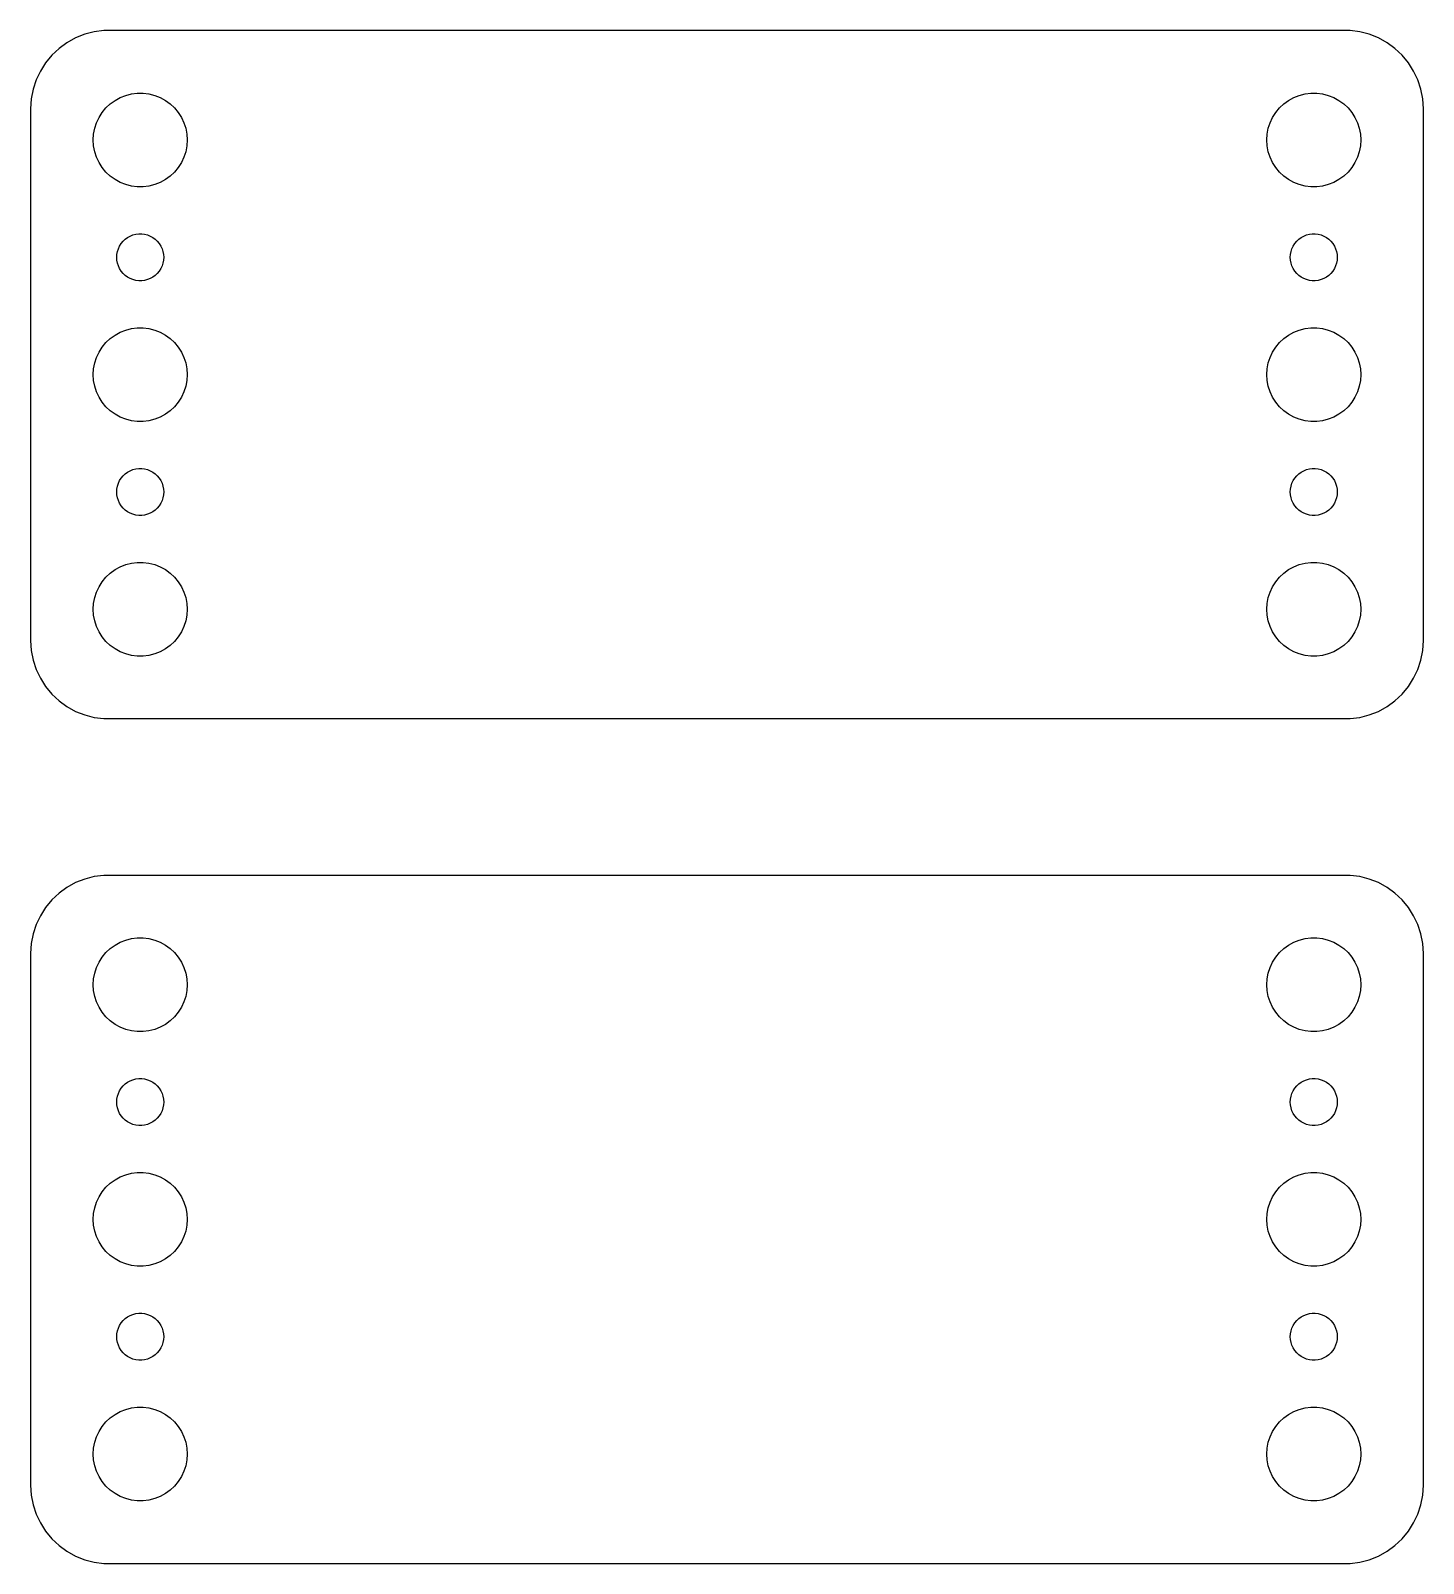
# Model space of a CAD drawing. Header units: metres. Extents: x -44 to 44, y 140 to 346.
# Drawn here: x -44.5 to 44.5, y 140 to 238 of the extents above; entities that cross this region are included whole.
import ezdxf

# ---------------------------------------------------------------- set-up
doc = ezdxf.new("R2010")
doc.units = ezdxf.units.M

msp = doc.modelspace()

# ---------------------------------------------------------------- linework, layer by layer
for p, q in [((-42.1791, 237.222), (-42.6871, 236.853)), ((-41.6289, 237.524), (-42.1791, 237.222)), ((-41.0451, 237.755), (-41.6289, 237.524)), ((-40.4369, 237.911), (-41.0451, 237.755)), ((-39.8139, 237.99), (-40.4369, 237.911)), ((39.8139, 237.99), (-39.8139, 237.99)), ((40.4369, 237.911), (39.8139, 237.99)), ((41.0451, 237.755), (40.4369, 237.911)), ((41.6289, 237.524), (41.0451, 237.755)), ((42.1791, 237.222), (41.6289, 237.524)), ((42.6871, 236.853), (42.1791, 237.222)), ((-43.1448, 236.423), (-43.5451, 235.939)), ((-42.6871, 236.853), (-43.1448, 236.423)), ((43.1448, 236.423), (42.6871, 236.853)), ((43.5451, 235.939), (43.1448, 236.423)), ((-43.8815, 235.409), (-44.1489, 234.841)), ((-43.5451, 235.939), (-43.8815, 235.409)), ((43.8815, 235.409), (43.5451, 235.939)), ((44.1489, 234.841), (43.8815, 235.409)), ((-44.3429, 234.243), (-44.4606, 233.627)), ((-44.1489, 234.841), (-44.3429, 234.243)), ((44.3429, 234.243), (44.1489, 234.841)), ((44.4606, 233.627), (44.3429, 234.243)), ((-44.4606, 233.627), (-44.5, 233)), ((-39.6869, 233.054), (-39.4123, 233.312)), ((-39.4123, 233.312), (-39.1075, 233.533)), ((-39.1075, 233.533), (-38.7773, 233.714)), ((-38.7773, 233.714), (-38.427, 233.853)), ((-38.427, 233.853), (-38.0621, 233.947)), ((-38.0621, 233.947), (-37.6884, 233.994)), ((-37.6884, 233.994), (-37.3116, 233.994)), ((-37.3116, 233.994), (-36.9379, 233.947)), ((-36.9379, 233.947), (-36.5729, 233.853)), ((-36.5729, 233.853), (-36.2227, 233.714)), ((-36.2227, 233.714), (-35.8925, 233.533)), ((-35.8925, 233.533), (-35.5877, 233.312)), ((-35.5877, 233.312), (-35.3131, 233.054)), ((35.3131, 233.054), (35.5877, 233.312)), ((35.5877, 233.312), (35.8925, 233.533)), ((35.8925, 233.533), (36.2227, 233.714)), ((36.2227, 233.714), (36.5729, 233.853)), ((36.5729, 233.853), (36.9379, 233.947)), ((36.9379, 233.947), (37.3116, 233.994)), ((37.3116, 233.994), (37.6884, 233.994)), ((37.6884, 233.994), (38.0621, 233.947)), ((38.0621, 233.947), (38.427, 233.853)), ((38.427, 233.853), (38.7773, 233.714)), ((38.7773, 233.714), (39.1075, 233.533)), ((39.1075, 233.533), (39.4123, 233.312)), ((39.4123, 233.312), (39.6869, 233.054)), ((44.5, 233), (44.4606, 233.627)), ((-44.5, 233), (-44.5, 199)), ((-40.2893, 232.104), (-40.1289, 232.445)), ((-40.1289, 232.445), (-39.927, 232.763)), ((-39.927, 232.763), (-39.6869, 233.054)), ((-35.3131, 233.054), (-35.0729, 232.763)), ((-35.0729, 232.763), (-34.8711, 232.445)), ((-34.8711, 232.445), (-34.7107, 232.104)), ((34.7107, 232.104), (34.8711, 232.445)), ((34.8711, 232.445), (35.0729, 232.763)), ((35.0729, 232.763), (35.3131, 233.054)), ((39.6869, 233.054), (39.927, 232.763)), ((39.927, 232.763), (40.1289, 232.445)), ((40.1289, 232.445), (40.2893, 232.104)), ((44.5, 199), (44.5, 233)), ((-40.5, 231), (-40.4763, 231.376)), ((-40.4763, 231.376), (-40.4057, 231.746)), ((-40.4057, 231.746), (-40.2893, 232.104)), ((-34.7107, 232.104), (-34.5942, 231.746)), ((-34.5942, 231.746), (-34.5237, 231.376)), ((-34.5237, 231.376), (-34.5, 231)), ((34.5, 231), (34.5237, 231.376)), ((34.5237, 231.376), (34.5942, 231.746)), ((34.5942, 231.746), (34.7107, 232.104)), ((40.2893, 232.104), (40.4057, 231.746)), ((40.4057, 231.746), (40.4763, 231.376)), ((40.4763, 231.376), (40.5, 231)), ((-40.4763, 230.624), (-40.5, 231)), ((-40.4057, 230.254), (-40.4763, 230.624)), ((-40.2893, 229.896), (-40.4057, 230.254)), ((-34.5942, 230.254), (-34.7107, 229.896)), ((-34.5237, 230.624), (-34.5942, 230.254)), ((-34.5, 231), (-34.5237, 230.624)), ((34.5237, 230.624), (34.5, 231)), ((34.5942, 230.254), (34.5237, 230.624)), ((34.7107, 229.896), (34.5942, 230.254)), ((40.4057, 230.254), (40.2893, 229.896)), ((40.4763, 230.624), (40.4057, 230.254)), ((40.5, 231), (40.4763, 230.624)), ((-40.1289, 229.555), (-40.2893, 229.896)), ((-39.927, 229.237), (-40.1289, 229.555)), ((-34.8711, 229.555), (-35.0729, 229.237)), ((-34.7107, 229.896), (-34.8711, 229.555)), ((34.8711, 229.555), (34.7107, 229.896)), ((35.0729, 229.237), (34.8711, 229.555)), ((40.1289, 229.555), (39.927, 229.237)), ((40.2893, 229.896), (40.1289, 229.555)), ((-39.6869, 228.946), (-39.927, 229.237)), ((-39.4123, 228.688), (-39.6869, 228.946)), ((-39.1075, 228.467), (-39.4123, 228.688)), ((-38.7773, 228.286), (-39.1075, 228.467)), ((-35.8925, 228.467), (-36.2227, 228.286)), ((-35.5877, 228.688), (-35.8925, 228.467)), ((-35.3131, 228.946), (-35.5877, 228.688)), ((-35.0729, 229.237), (-35.3131, 228.946)), ((35.3131, 228.946), (35.0729, 229.237)), ((35.5877, 228.688), (35.3131, 228.946)), ((35.8925, 228.467), (35.5877, 228.688)), ((36.2227, 228.286), (35.8925, 228.467)), ((39.1075, 228.467), (38.7773, 228.286)), ((39.4123, 228.688), (39.1075, 228.467)), ((39.6869, 228.946), (39.4123, 228.688)), ((39.927, 229.237), (39.6869, 228.946)), ((-38.427, 228.147), (-38.7773, 228.286)), ((-38.0621, 228.053), (-38.427, 228.147)), ((-37.6884, 228.006), (-38.0621, 228.053)), ((-37.3116, 228.006), (-37.6884, 228.006)), ((-36.9379, 228.053), (-37.3116, 228.006)), ((-36.5729, 228.147), (-36.9379, 228.053)), ((-36.2227, 228.286), (-36.5729, 228.147)), ((36.5729, 228.147), (36.2227, 228.286)), ((36.9379, 228.053), (36.5729, 228.147)), ((37.3116, 228.006), (36.9379, 228.053)), ((37.6884, 228.006), (37.3116, 228.006)), ((38.0621, 228.053), (37.6884, 228.006)), ((38.427, 228.147), (38.0621, 228.053)), ((38.7773, 228.286), (38.427, 228.147)), ((-38.8145, 224.223), (-38.7135, 224.382)), ((-38.7135, 224.382), (-38.5934, 224.527)), ((-38.5934, 224.527), (-38.4561, 224.656)), ((-38.4561, 224.656), (-38.3037, 224.766)), ((-38.3037, 224.766), (-38.1387, 224.857)), ((-38.1387, 224.857), (-37.9635, 224.927)), ((-37.9635, 224.927), (-37.7811, 224.973)), ((-37.7811, 224.973), (-37.5942, 224.997)), ((-37.5942, 224.997), (-37.4058, 224.997)), ((-37.4058, 224.997), (-37.2189, 224.973)), ((-37.2189, 224.973), (-37.0365, 224.927)), ((-37.0365, 224.927), (-36.8613, 224.857)), ((-36.8613, 224.857), (-36.6963, 224.766)), ((-36.6963, 224.766), (-36.5439, 224.656)), ((-36.5439, 224.656), (-36.4065, 224.527)), ((-36.4065, 224.527), (-36.2865, 224.382)), ((-36.2865, 224.382), (-36.1855, 224.223)), ((36.1855, 224.223), (36.2865, 224.382)), ((36.2865, 224.382), (36.4065, 224.527)), ((36.4065, 224.527), (36.5439, 224.656)), ((36.5439, 224.656), (36.6963, 224.766)), ((36.6963, 224.766), (36.8613, 224.857)), ((36.8613, 224.857), (37.0365, 224.927)), ((37.0365, 224.927), (37.2189, 224.973)), ((37.2189, 224.973), (37.4058, 224.997)), ((37.4058, 224.997), (37.5942, 224.997)), ((37.5942, 224.997), (37.7811, 224.973)), ((37.7811, 224.973), (37.9635, 224.927)), ((37.9635, 224.927), (38.1387, 224.857)), ((38.1387, 224.857), (38.3037, 224.766)), ((38.3037, 224.766), (38.4561, 224.656)), ((38.4561, 224.656), (38.5934, 224.527)), ((38.5934, 224.527), (38.7135, 224.382)), ((38.7135, 224.382), (38.8145, 224.223)), ((-39, 223.5), (-38.9882, 223.688)), ((-38.9882, 223.312), (-39, 223.5)), ((-38.9882, 223.688), (-38.9529, 223.873)), ((-38.9529, 223.873), (-38.8947, 224.052)), ((-38.8947, 224.052), (-38.8145, 224.223)), ((-36.1855, 224.223), (-36.1053, 224.052)), ((-36.1053, 224.052), (-36.0471, 223.873)), ((-36.0471, 223.873), (-36.0118, 223.688)), ((-36.0118, 223.688), (-36, 223.5)), ((-36, 223.5), (-36.0118, 223.312)), ((36, 223.5), (36.0118, 223.688)), ((36.0118, 223.312), (36, 223.5)), ((36.0118, 223.688), (36.0471, 223.873)), ((36.0471, 223.873), (36.1053, 224.052)), ((36.1053, 224.052), (36.1855, 224.223)), ((38.8145, 224.223), (38.8947, 224.052)), ((38.8947, 224.052), (38.9529, 223.873)), ((38.9529, 223.873), (38.9882, 223.688)), ((38.9882, 223.688), (39, 223.5)), ((39, 223.5), (38.9882, 223.312)), ((-38.9529, 223.127), (-38.9882, 223.312)), ((-38.8947, 222.948), (-38.9529, 223.127)), ((-38.8145, 222.777), (-38.8947, 222.948)), ((-38.7135, 222.618), (-38.8145, 222.777)), ((-38.5934, 222.473), (-38.7135, 222.618)), ((-38.4561, 222.344), (-38.5934, 222.473)), ((-36.4065, 222.473), (-36.5439, 222.344)), ((-36.2865, 222.618), (-36.4065, 222.473)), ((-36.1855, 222.777), (-36.2865, 222.618)), ((-36.1053, 222.948), (-36.1855, 222.777)), ((-36.0471, 223.127), (-36.1053, 222.948)), ((-36.0118, 223.312), (-36.0471, 223.127)), ((36.0471, 223.127), (36.0118, 223.312)), ((36.1053, 222.948), (36.0471, 223.127)), ((36.1855, 222.777), (36.1053, 222.948)), ((36.2865, 222.618), (36.1855, 222.777)), ((36.4065, 222.473), (36.2865, 222.618)), ((36.5439, 222.344), (36.4065, 222.473)), ((38.5934, 222.473), (38.4561, 222.344)), ((38.7135, 222.618), (38.5934, 222.473)), ((38.8145, 222.777), (38.7135, 222.618)), ((38.8947, 222.948), (38.8145, 222.777)), ((38.9529, 223.127), (38.8947, 222.948)), ((38.9882, 223.312), (38.9529, 223.127)), ((-38.3037, 222.234), (-38.4561, 222.344)), ((-38.1387, 222.143), (-38.3037, 222.234)), ((-37.9635, 222.073), (-38.1387, 222.143)), ((-37.7811, 222.027), (-37.9635, 222.073)), ((-37.5942, 222.003), (-37.7811, 222.027)), ((-37.4058, 222.003), (-37.5942, 222.003)), ((-37.2189, 222.027), (-37.4058, 222.003)), ((-37.0365, 222.073), (-37.2189, 222.027)), ((-36.8613, 222.143), (-37.0365, 222.073)), ((-36.6963, 222.234), (-36.8613, 222.143)), ((-36.5439, 222.344), (-36.6963, 222.234)), ((36.6963, 222.234), (36.5439, 222.344)), ((36.8613, 222.143), (36.6963, 222.234)), ((37.0365, 222.073), (36.8613, 222.143)), ((37.2189, 222.027), (37.0365, 222.073)), ((37.4058, 222.003), (37.2189, 222.027)), ((37.5942, 222.003), (37.4058, 222.003)), ((37.7811, 222.027), (37.5942, 222.003)), ((37.9635, 222.073), (37.7811, 222.027)), ((38.1387, 222.143), (37.9635, 222.073)), ((38.3037, 222.234), (38.1387, 222.143)), ((38.4561, 222.344), (38.3037, 222.234)), ((-39.4123, 218.312), (-39.1075, 218.533)), ((-39.1075, 218.533), (-38.7773, 218.714)), ((-38.7773, 218.714), (-38.427, 218.853)), ((-38.427, 218.853), (-38.0621, 218.947)), ((-38.0621, 218.947), (-37.6884, 218.994)), ((-37.6884, 218.994), (-37.3116, 218.994)), ((-37.3116, 218.994), (-36.9379, 218.947)), ((-36.9379, 218.947), (-36.5729, 218.853)), ((-36.5729, 218.853), (-36.2227, 218.714)), ((-36.2227, 218.714), (-35.8925, 218.533)), ((-35.8925, 218.533), (-35.5877, 218.312)), ((35.5877, 218.312), (35.8925, 218.533)), ((35.8925, 218.533), (36.2227, 218.714)), ((36.2227, 218.714), (36.5729, 218.853)), ((36.5729, 218.853), (36.9379, 218.947)), ((36.9379, 218.947), (37.3116, 218.994)), ((37.3116, 218.994), (37.6884, 218.994)), ((37.6884, 218.994), (38.0621, 218.947)), ((38.0621, 218.947), (38.427, 218.853)), ((38.427, 218.853), (38.7773, 218.714)), ((38.7773, 218.714), (39.1075, 218.533)), ((39.1075, 218.533), (39.4123, 218.312)), ((-40.1289, 217.445), (-39.927, 217.763)), ((-39.927, 217.763), (-39.6869, 218.054)), ((-39.6869, 218.054), (-39.4123, 218.312)), ((-35.5877, 218.312), (-35.3131, 218.054)), ((-35.3131, 218.054), (-35.0729, 217.763)), ((-35.0729, 217.763), (-34.8711, 217.445)), ((34.8711, 217.445), (35.0729, 217.763)), ((35.0729, 217.763), (35.3131, 218.054)), ((35.3131, 218.054), (35.5877, 218.312)), ((39.4123, 218.312), (39.6869, 218.054)), ((39.6869, 218.054), (39.927, 217.763)), ((39.927, 217.763), (40.1289, 217.445)), ((-40.4763, 216.376), (-40.4057, 216.746)), ((-40.4057, 216.746), (-40.2893, 217.104)), ((-40.2893, 217.104), (-40.1289, 217.445)), ((-34.8711, 217.445), (-34.7107, 217.104)), ((-34.7107, 217.104), (-34.5942, 216.746)), ((-34.5942, 216.746), (-34.5237, 216.376)), ((34.5237, 216.376), (34.5942, 216.746)), ((34.5942, 216.746), (34.7107, 217.104)), ((34.7107, 217.104), (34.8711, 217.445)), ((40.1289, 217.445), (40.2893, 217.104)), ((40.2893, 217.104), (40.4057, 216.746)), ((40.4057, 216.746), (40.4763, 216.376)), ((-40.5, 216), (-40.4763, 216.376)), ((-40.4763, 215.624), (-40.5, 216)), ((-40.4057, 215.254), (-40.4763, 215.624)), ((-34.5237, 215.624), (-34.5942, 215.254)), ((-34.5237, 216.376), (-34.5, 216)), ((-34.5, 216), (-34.5237, 215.624)), ((34.5, 216), (34.5237, 216.376)), ((34.5237, 215.624), (34.5, 216)), ((34.5942, 215.254), (34.5237, 215.624)), ((40.4763, 215.624), (40.4057, 215.254)), ((40.4763, 216.376), (40.5, 216)), ((40.5, 216), (40.4763, 215.624)), ((-40.2893, 214.896), (-40.4057, 215.254)), ((-40.1289, 214.555), (-40.2893, 214.896)), ((-34.7107, 214.896), (-34.8711, 214.555)), ((-34.5942, 215.254), (-34.7107, 214.896)), ((34.7107, 214.896), (34.5942, 215.254)), ((34.8711, 214.555), (34.7107, 214.896)), ((40.2893, 214.896), (40.1289, 214.555)), ((40.4057, 215.254), (40.2893, 214.896)), ((-39.927, 214.237), (-40.1289, 214.555)), ((-39.6869, 213.946), (-39.927, 214.237)), ((-39.4123, 213.688), (-39.6869, 213.946)), ((-39.1075, 213.467), (-39.4123, 213.688)), ((-35.5877, 213.688), (-35.8925, 213.467)), ((-35.3131, 213.946), (-35.5877, 213.688)), ((-35.0729, 214.237), (-35.3131, 213.946)), ((-34.8711, 214.555), (-35.0729, 214.237)), ((35.0729, 214.237), (34.8711, 214.555)), ((35.3131, 213.946), (35.0729, 214.237)), ((35.5877, 213.688), (35.3131, 213.946)), ((35.8925, 213.467), (35.5877, 213.688)), ((39.4123, 213.688), (39.1075, 213.467)), ((39.6869, 213.946), (39.4123, 213.688)), ((39.927, 214.237), (39.6869, 213.946)), ((40.1289, 214.555), (39.927, 214.237)), ((-38.7773, 213.286), (-39.1075, 213.467)), ((-38.427, 213.147), (-38.7773, 213.286)), ((-38.0621, 213.053), (-38.427, 213.147)), ((-37.6884, 213.006), (-38.0621, 213.053)), ((-37.3116, 213.006), (-37.6884, 213.006)), ((-36.9379, 213.053), (-37.3116, 213.006)), ((-36.5729, 213.147), (-36.9379, 213.053)), ((-36.2227, 213.286), (-36.5729, 213.147)), ((-35.8925, 213.467), (-36.2227, 213.286)), ((36.2227, 213.286), (35.8925, 213.467)), ((36.5729, 213.147), (36.2227, 213.286)), ((36.9379, 213.053), (36.5729, 213.147)), ((37.3116, 213.006), (36.9379, 213.053)), ((37.6884, 213.006), (37.3116, 213.006)), ((38.0621, 213.053), (37.6884, 213.006)), ((38.427, 213.147), (38.0621, 213.053)), ((38.7773, 213.286), (38.427, 213.147)), ((39.1075, 213.467), (38.7773, 213.286)), ((-38.4561, 209.656), (-38.3037, 209.766)), ((-38.3037, 209.766), (-38.1387, 209.857)), ((-38.1387, 209.857), (-37.9635, 209.927)), ((-37.9635, 209.927), (-37.7811, 209.973)), ((-37.7811, 209.973), (-37.5942, 209.997)), ((-37.5942, 209.997), (-37.4058, 209.997)), ((-37.4058, 209.997), (-37.2189, 209.973)), ((-37.2189, 209.973), (-37.0365, 209.927)), ((-37.0365, 209.927), (-36.8613, 209.857)), ((-36.8613, 209.857), (-36.6963, 209.766)), ((-36.6963, 209.766), (-36.5439, 209.656)), ((36.5439, 209.656), (36.6963, 209.766)), ((36.6963, 209.766), (36.8613, 209.857)), ((36.8613, 209.857), (37.0365, 209.927)), ((37.0365, 209.927), (37.2189, 209.973)), ((37.2189, 209.973), (37.4058, 209.997)), ((37.4058, 209.997), (37.5942, 209.997)), ((37.5942, 209.997), (37.7811, 209.973)), ((37.7811, 209.973), (37.9635, 209.927)), ((37.9635, 209.927), (38.1387, 209.857)), ((38.1387, 209.857), (38.3037, 209.766)), ((38.3037, 209.766), (38.4561, 209.656)), ((-38.9882, 208.688), (-38.9529, 208.873)), ((-38.9529, 208.873), (-38.8947, 209.052)), ((-38.8947, 209.052), (-38.8145, 209.223)), ((-38.8145, 209.223), (-38.7135, 209.382)), ((-38.7135, 209.382), (-38.5934, 209.527)), ((-38.5934, 209.527), (-38.4561, 209.656)), ((-36.5439, 209.656), (-36.4065, 209.527)), ((-36.4065, 209.527), (-36.2865, 209.382)), ((-36.2865, 209.382), (-36.1855, 209.223)), ((-36.1855, 209.223), (-36.1053, 209.052)), ((-36.1053, 209.052), (-36.0471, 208.873)), ((-36.0471, 208.873), (-36.0118, 208.688)), ((36.0118, 208.688), (36.0471, 208.873)), ((36.0471, 208.873), (36.1053, 209.052)), ((36.1053, 209.052), (36.1855, 209.223)), ((36.1855, 209.223), (36.2865, 209.382)), ((36.2865, 209.382), (36.4065, 209.527)), ((36.4065, 209.527), (36.5439, 209.656)), ((38.4561, 209.656), (38.5934, 209.527)), ((38.5934, 209.527), (38.7135, 209.382)), ((38.7135, 209.382), (38.8145, 209.223)), ((38.8145, 209.223), (38.8947, 209.052)), ((38.8947, 209.052), (38.9529, 208.873)), ((38.9529, 208.873), (38.9882, 208.688)), ((-39, 208.5), (-38.9882, 208.688)), ((-38.9882, 208.312), (-39, 208.5)), ((-38.9529, 208.127), (-38.9882, 208.312)), ((-38.8947, 207.948), (-38.9529, 208.127)), ((-38.8145, 207.777), (-38.8947, 207.948)), ((-38.7135, 207.618), (-38.8145, 207.777)), ((-36.1855, 207.777), (-36.2865, 207.618)), ((-36.1053, 207.948), (-36.1855, 207.777)), ((-36.0471, 208.127), (-36.1053, 207.948)), ((-36.0118, 208.312), (-36.0471, 208.127)), ((-36.0118, 208.688), (-36, 208.5)), ((-36, 208.5), (-36.0118, 208.312)), ((36, 208.5), (36.0118, 208.688)), ((36.0118, 208.312), (36, 208.5)), ((36.0471, 208.127), (36.0118, 208.312)), ((36.1053, 207.948), (36.0471, 208.127)), ((36.1855, 207.777), (36.1053, 207.948)), ((36.2865, 207.618), (36.1855, 207.777)), ((38.8145, 207.777), (38.7135, 207.618)), ((38.8947, 207.948), (38.8145, 207.777)), ((38.9529, 208.127), (38.8947, 207.948)), ((38.9882, 208.312), (38.9529, 208.127)), ((38.9882, 208.688), (39, 208.5)), ((39, 208.5), (38.9882, 208.312)), ((-38.5934, 207.473), (-38.7135, 207.618)), ((-38.4561, 207.344), (-38.5934, 207.473)), ((-38.3037, 207.234), (-38.4561, 207.344)), ((-38.1387, 207.143), (-38.3037, 207.234)), ((-37.9635, 207.073), (-38.1387, 207.143)), ((-37.7811, 207.027), (-37.9635, 207.073)), ((-37.5942, 207.003), (-37.7811, 207.027)), ((-37.4058, 207.003), (-37.5942, 207.003)), ((-37.2189, 207.027), (-37.4058, 207.003)), ((-37.0365, 207.073), (-37.2189, 207.027)), ((-36.8613, 207.143), (-37.0365, 207.073)), ((-36.6963, 207.234), (-36.8613, 207.143)), ((-36.5439, 207.344), (-36.6963, 207.234)), ((-36.4065, 207.473), (-36.5439, 207.344)), ((-36.2865, 207.618), (-36.4065, 207.473)), ((36.4065, 207.473), (36.2865, 207.618)), ((36.5439, 207.344), (36.4065, 207.473)), ((36.6963, 207.234), (36.5439, 207.344)), ((36.8613, 207.143), (36.6963, 207.234)), ((37.0365, 207.073), (36.8613, 207.143)), ((37.2189, 207.027), (37.0365, 207.073)), ((37.4058, 207.003), (37.2189, 207.027)), ((37.5942, 207.003), (37.4058, 207.003)), ((37.7811, 207.027), (37.5942, 207.003)), ((37.9635, 207.073), (37.7811, 207.027)), ((38.1387, 207.143), (37.9635, 207.073)), ((38.3037, 207.234), (38.1387, 207.143)), ((38.4561, 207.344), (38.3037, 207.234)), ((38.5934, 207.473), (38.4561, 207.344)), ((38.7135, 207.618), (38.5934, 207.473)), ((-38.7773, 203.714), (-38.427, 203.853)), ((-38.427, 203.853), (-38.0621, 203.947)), ((-38.0621, 203.947), (-37.6884, 203.994)), ((-37.6884, 203.994), (-37.3116, 203.994)), ((-37.3116, 203.994), (-36.9379, 203.947)), ((-36.9379, 203.947), (-36.5729, 203.853)), ((-36.5729, 203.853), (-36.2227, 203.714)), ((36.2227, 203.714), (36.5729, 203.853)), ((36.5729, 203.853), (36.9379, 203.947)), ((36.9379, 203.947), (37.3116, 203.994)), ((37.3116, 203.994), (37.6884, 203.994)), ((37.6884, 203.994), (38.0621, 203.947)), ((38.0621, 203.947), (38.427, 203.853)), ((38.427, 203.853), (38.7773, 203.714)), ((-39.927, 202.763), (-39.6869, 203.054)), ((-39.6869, 203.054), (-39.4123, 203.312)), ((-39.4123, 203.312), (-39.1075, 203.533)), ((-39.1075, 203.533), (-38.7773, 203.714)), ((-36.2227, 203.714), (-35.8925, 203.533)), ((-35.8925, 203.533), (-35.5877, 203.312)), ((-35.5877, 203.312), (-35.3131, 203.054)), ((-35.3131, 203.054), (-35.0729, 202.763)), ((35.0729, 202.763), (35.3131, 203.054)), ((35.3131, 203.054), (35.5877, 203.312)), ((35.5877, 203.312), (35.8925, 203.533)), ((35.8925, 203.533), (36.2227, 203.714)), ((38.7773, 203.714), (39.1075, 203.533)), ((39.1075, 203.533), (39.4123, 203.312)), ((39.4123, 203.312), (39.6869, 203.054)), ((39.6869, 203.054), (39.927, 202.763)), ((-40.4057, 201.746), (-40.2893, 202.104)), ((-40.2893, 202.104), (-40.1289, 202.445)), ((-40.1289, 202.445), (-39.927, 202.763)), ((-35.0729, 202.763), (-34.8711, 202.445)), ((-34.8711, 202.445), (-34.7107, 202.104)), ((-34.7107, 202.104), (-34.5942, 201.746)), ((34.5942, 201.746), (34.7107, 202.104)), ((34.7107, 202.104), (34.8711, 202.445)), ((34.8711, 202.445), (35.0729, 202.763)), ((39.927, 202.763), (40.1289, 202.445)), ((40.1289, 202.445), (40.2893, 202.104)), ((40.2893, 202.104), (40.4057, 201.746)), ((-40.5, 201), (-40.4763, 201.376)), ((-40.4763, 200.624), (-40.5, 201)), ((-40.4763, 201.376), (-40.4057, 201.746)), ((-34.5942, 201.746), (-34.5237, 201.376)), ((-34.5237, 201.376), (-34.5, 201)), ((-34.5, 201), (-34.5237, 200.624)), ((34.5, 201), (34.5237, 201.376)), ((34.5237, 200.624), (34.5, 201)), ((34.5237, 201.376), (34.5942, 201.746)), ((40.4057, 201.746), (40.4763, 201.376)), ((40.4763, 201.376), (40.5, 201)), ((40.5, 201), (40.4763, 200.624)), ((-40.4057, 200.254), (-40.4763, 200.624)), ((-40.2893, 199.896), (-40.4057, 200.254)), ((-40.1289, 199.555), (-40.2893, 199.896)), ((-34.7107, 199.896), (-34.8711, 199.555)), ((-34.5942, 200.254), (-34.7107, 199.896)), ((-34.5237, 200.624), (-34.5942, 200.254)), ((34.5942, 200.254), (34.5237, 200.624)), ((34.7107, 199.896), (34.5942, 200.254)), ((34.8711, 199.555), (34.7107, 199.896)), ((40.2893, 199.896), (40.1289, 199.555)), ((40.4057, 200.254), (40.2893, 199.896)), ((40.4763, 200.624), (40.4057, 200.254)), ((-44.5, 199), (-44.4606, 198.373)), ((-39.927, 199.237), (-40.1289, 199.555)), ((-39.6869, 198.946), (-39.927, 199.237)), ((-39.4123, 198.688), (-39.6869, 198.946)), ((-35.3131, 198.946), (-35.5877, 198.688)), ((-35.0729, 199.237), (-35.3131, 198.946)), ((-34.8711, 199.555), (-35.0729, 199.237)), ((35.0729, 199.237), (34.8711, 199.555)), ((35.3131, 198.946), (35.0729, 199.237)), ((35.5877, 198.688), (35.3131, 198.946)), ((39.6869, 198.946), (39.4123, 198.688)), ((39.927, 199.237), (39.6869, 198.946)), ((40.1289, 199.555), (39.927, 199.237)), ((44.4606, 198.373), (44.5, 199)), ((-44.4606, 198.373), (-44.3429, 197.757)), ((-39.1075, 198.467), (-39.4123, 198.688)), ((-38.7773, 198.286), (-39.1075, 198.467)), ((-38.427, 198.147), (-38.7773, 198.286)), ((-38.0621, 198.053), (-38.427, 198.147)), ((-37.6884, 198.006), (-38.0621, 198.053)), ((-37.3116, 198.006), (-37.6884, 198.006)), ((-36.9379, 198.053), (-37.3116, 198.006)), ((-36.5729, 198.147), (-36.9379, 198.053)), ((-36.2227, 198.286), (-36.5729, 198.147)), ((-35.8925, 198.467), (-36.2227, 198.286)), ((-35.5877, 198.688), (-35.8925, 198.467)), ((35.8925, 198.467), (35.5877, 198.688)), ((36.2227, 198.286), (35.8925, 198.467)), ((36.5729, 198.147), (36.2227, 198.286)), ((36.9379, 198.053), (36.5729, 198.147)), ((37.3116, 198.006), (36.9379, 198.053)), ((37.6884, 198.006), (37.3116, 198.006)), ((38.0621, 198.053), (37.6884, 198.006)), ((38.427, 198.147), (38.0621, 198.053)), ((38.7773, 198.286), (38.427, 198.147)), ((39.1075, 198.467), (38.7773, 198.286)), ((39.4123, 198.688), (39.1075, 198.467)), ((44.3429, 197.757), (44.4606, 198.373)), ((-44.3429, 197.757), (-44.1489, 197.159)), ((-44.1489, 197.159), (-43.8815, 196.591)), ((43.8815, 196.591), (44.1489, 197.159)), ((44.1489, 197.159), (44.3429, 197.757)), ((-43.8815, 196.591), (-43.5451, 196.061)), ((-43.5451, 196.061), (-43.1448, 195.577)), ((43.1448, 195.577), (43.5451, 196.061)), ((43.5451, 196.061), (43.8815, 196.591)), ((-43.1448, 195.577), (-42.6871, 195.147)), ((-42.6871, 195.147), (-42.1791, 194.778)), ((42.1791, 194.778), (42.6871, 195.147)), ((42.6871, 195.147), (43.1448, 195.577)), ((-42.1791, 194.778), (-41.6289, 194.476)), ((-41.6289, 194.476), (-41.0451, 194.245)), ((-41.0451, 194.245), (-40.4369, 194.089)), ((-40.4369, 194.089), (-39.8139, 194.01)), ((-39.8139, 194.01), (39.8139, 194.01)), ((39.8139, 194.01), (40.4369, 194.089)), ((40.4369, 194.089), (41.0451, 194.245)), ((41.0451, 194.245), (41.6289, 194.476)), ((41.6289, 194.476), (42.1791, 194.778)), ((-41.6289, 183.524), (-42.1791, 183.222)), ((-41.0451, 183.755), (-41.6289, 183.524)), ((-40.4369, 183.911), (-41.0451, 183.755)), ((-39.8139, 183.99), (-40.4369, 183.911)), ((39.8139, 183.99), (-39.8139, 183.99)), ((40.4369, 183.911), (39.8139, 183.99)), ((41.0451, 183.755), (40.4369, 183.911)), ((41.6289, 183.524), (41.0451, 183.755)), ((42.1791, 183.222), (41.6289, 183.524)), ((-43.1448, 182.423), (-43.5451, 181.939)), ((-42.6871, 182.853), (-43.1448, 182.423)), ((-42.1791, 183.222), (-42.6871, 182.853)), ((42.6871, 182.853), (42.1791, 183.222)), ((43.1448, 182.423), (42.6871, 182.853)), ((43.5451, 181.939), (43.1448, 182.423)), ((-43.8815, 181.409), (-44.1489, 180.841)), ((-43.5451, 181.939), (-43.8815, 181.409)), ((43.8815, 181.409), (43.5451, 181.939)), ((44.1489, 180.841), (43.8815, 181.409)), ((-44.1489, 180.841), (-44.3429, 180.243)), ((44.3429, 180.243), (44.1489, 180.841)), ((-44.4606, 179.627), (-44.5, 179)), ((-44.3429, 180.243), (-44.4606, 179.627)), ((-39.6869, 179.054), (-39.4123, 179.312)), ((-39.4123, 179.312), (-39.1075, 179.533)), ((-39.1075, 179.533), (-38.7773, 179.714)), ((-38.7773, 179.714), (-38.427, 179.853)), ((-38.427, 179.853), (-38.0621, 179.947)), ((-38.0621, 179.947), (-37.6884, 179.994)), ((-37.6884, 179.994), (-37.3116, 179.994)), ((-37.3116, 179.994), (-36.9379, 179.947)), ((-36.9379, 179.947), (-36.5729, 179.853)), ((-36.5729, 179.853), (-36.2227, 179.714)), ((-36.2227, 179.714), (-35.8925, 179.533)), ((-35.8925, 179.533), (-35.5877, 179.312)), ((-35.5877, 179.312), (-35.3131, 179.054)), ((35.3131, 179.054), (35.5877, 179.312)), ((35.5877, 179.312), (35.8925, 179.533)), ((35.8925, 179.533), (36.2227, 179.714)), ((36.2227, 179.714), (36.5729, 179.853)), ((36.5729, 179.853), (36.9379, 179.947)), ((36.9379, 179.947), (37.3116, 179.994)), ((37.3116, 179.994), (37.6884, 179.994)), ((37.6884, 179.994), (38.0621, 179.947)), ((38.0621, 179.947), (38.427, 179.853)), ((38.427, 179.853), (38.7773, 179.714)), ((38.7773, 179.714), (39.1075, 179.533)), ((39.1075, 179.533), (39.4123, 179.312)), ((39.4123, 179.312), (39.6869, 179.054)), ((44.4606, 179.627), (44.3429, 180.243)), ((44.5, 179), (44.4606, 179.627)), ((-44.5, 179), (-44.5, 145)), ((-40.2893, 178.104), (-40.1289, 178.445)), ((-40.1289, 178.445), (-39.927, 178.763)), ((-39.927, 178.763), (-39.6869, 179.054)), ((-35.3131, 179.054), (-35.0729, 178.763)), ((-35.0729, 178.763), (-34.8711, 178.445)), ((-34.8711, 178.445), (-34.7107, 178.104)), ((34.7107, 178.104), (34.8711, 178.445)), ((34.8711, 178.445), (35.0729, 178.763)), ((35.0729, 178.763), (35.3131, 179.054)), ((39.6869, 179.054), (39.927, 178.763)), ((39.927, 178.763), (40.1289, 178.445)), ((40.1289, 178.445), (40.2893, 178.104)), ((44.5, 145), (44.5, 179)), ((-40.5, 177), (-40.4763, 177.376)), ((-40.4763, 177.376), (-40.4057, 177.746)), ((-40.4057, 177.746), (-40.2893, 178.104)), ((-34.7107, 178.104), (-34.5942, 177.746)), ((-34.5942, 177.746), (-34.5237, 177.376)), ((-34.5237, 177.376), (-34.5, 177)), ((34.5, 177), (34.5237, 177.376)), ((34.5237, 177.376), (34.5942, 177.746)), ((34.5942, 177.746), (34.7107, 178.104)), ((40.2893, 178.104), (40.4057, 177.746)), ((40.4057, 177.746), (40.4763, 177.376)), ((40.4763, 177.376), (40.5, 177)), ((-40.4763, 176.624), (-40.5, 177)), ((-40.4057, 176.254), (-40.4763, 176.624)), ((-34.5237, 176.624), (-34.5942, 176.254)), ((-34.5, 177), (-34.5237, 176.624)), ((34.5237, 176.624), (34.5, 177)), ((34.5942, 176.254), (34.5237, 176.624)), ((40.4763, 176.624), (40.4057, 176.254)), ((40.5, 177), (40.4763, 176.624)), ((-40.2893, 175.896), (-40.4057, 176.254)), ((-40.1289, 175.555), (-40.2893, 175.896)), ((-39.927, 175.237), (-40.1289, 175.555)), ((-34.8711, 175.555), (-35.0729, 175.237)), ((-34.7107, 175.896), (-34.8711, 175.555)), ((-34.5942, 176.254), (-34.7107, 175.896)), ((34.7107, 175.896), (34.5942, 176.254)), ((34.8711, 175.555), (34.7107, 175.896)), ((35.0729, 175.237), (34.8711, 175.555)), ((40.1289, 175.555), (39.927, 175.237)), ((40.2893, 175.896), (40.1289, 175.555)), ((40.4057, 176.254), (40.2893, 175.896)), ((-39.6869, 174.946), (-39.927, 175.237)), ((-39.4123, 174.688), (-39.6869, 174.946)), ((-39.1075, 174.467), (-39.4123, 174.688)), ((-38.7773, 174.286), (-39.1075, 174.467)), ((-35.8925, 174.467), (-36.2227, 174.286)), ((-35.5877, 174.688), (-35.8925, 174.467)), ((-35.3131, 174.946), (-35.5877, 174.688)), ((-35.0729, 175.237), (-35.3131, 174.946)), ((35.3131, 174.946), (35.0729, 175.237)), ((35.5877, 174.688), (35.3131, 174.946)), ((35.8925, 174.467), (35.5877, 174.688)), ((36.2227, 174.286), (35.8925, 174.467)), ((39.1075, 174.467), (38.7773, 174.286)), ((39.4123, 174.688), (39.1075, 174.467)), ((39.6869, 174.946), (39.4123, 174.688)), ((39.927, 175.237), (39.6869, 174.946)), ((-38.427, 174.147), (-38.7773, 174.286)), ((-38.0621, 174.053), (-38.427, 174.147)), ((-37.6884, 174.006), (-38.0621, 174.053)), ((-37.3116, 174.006), (-37.6884, 174.006)), ((-36.9379, 174.053), (-37.3116, 174.006)), ((-36.5729, 174.147), (-36.9379, 174.053)), ((-36.2227, 174.286), (-36.5729, 174.147)), ((36.5729, 174.147), (36.2227, 174.286)), ((36.9379, 174.053), (36.5729, 174.147)), ((37.3116, 174.006), (36.9379, 174.053)), ((37.6884, 174.006), (37.3116, 174.006)), ((38.0621, 174.053), (37.6884, 174.006)), ((38.427, 174.147), (38.0621, 174.053)), ((38.7773, 174.286), (38.427, 174.147)), ((-38.7135, 170.382), (-38.5934, 170.527)), ((-38.5934, 170.527), (-38.4561, 170.656)), ((-38.4561, 170.656), (-38.3037, 170.766)), ((-38.3037, 170.766), (-38.1387, 170.857)), ((-38.1387, 170.857), (-37.9635, 170.927)), ((-37.9635, 170.927), (-37.7811, 170.973)), ((-37.7811, 170.973), (-37.5942, 170.997)), ((-37.5942, 170.997), (-37.4058, 170.997)), ((-37.4058, 170.997), (-37.2189, 170.973)), ((-37.2189, 170.973), (-37.0365, 170.927)), ((-37.0365, 170.927), (-36.8613, 170.857)), ((-36.8613, 170.857), (-36.6963, 170.766)), ((-36.6963, 170.766), (-36.5439, 170.656)), ((-36.5439, 170.656), (-36.4065, 170.527)), ((-36.4065, 170.527), (-36.2865, 170.382)), ((36.2865, 170.382), (36.4065, 170.527)), ((36.4065, 170.527), (36.5439, 170.656)), ((36.5439, 170.656), (36.6963, 170.766)), ((36.6963, 170.766), (36.8613, 170.857)), ((36.8613, 170.857), (37.0365, 170.927)), ((37.0365, 170.927), (37.2189, 170.973)), ((37.2189, 170.973), (37.4058, 170.997)), ((37.4058, 170.997), (37.5942, 170.997)), ((37.5942, 170.997), (37.7811, 170.973)), ((37.7811, 170.973), (37.9635, 170.927)), ((37.9635, 170.927), (38.1387, 170.857)), ((38.1387, 170.857), (38.3037, 170.766)), ((38.3037, 170.766), (38.4561, 170.656)), ((38.4561, 170.656), (38.5934, 170.527)), ((38.5934, 170.527), (38.7135, 170.382)), ((-39, 169.5), (-38.9882, 169.688)), ((-38.9882, 169.688), (-38.9529, 169.873)), ((-38.9529, 169.873), (-38.8947, 170.052)), ((-38.8947, 170.052), (-38.8145, 170.223)), ((-38.8145, 170.223), (-38.7135, 170.382)), ((-36.2865, 170.382), (-36.1855, 170.223)), ((-36.1855, 170.223), (-36.1053, 170.052)), ((-36.1053, 170.052), (-36.0471, 169.873)), ((-36.0471, 169.873), (-36.0118, 169.688)), ((-36.0118, 169.688), (-36, 169.5)), ((36, 169.5), (36.0118, 169.688)), ((36.0118, 169.688), (36.0471, 169.873)), ((36.0471, 169.873), (36.1053, 170.052)), ((36.1053, 170.052), (36.1855, 170.223)), ((36.1855, 170.223), (36.2865, 170.382)), ((38.7135, 170.382), (38.8145, 170.223)), ((38.8145, 170.223), (38.8947, 170.052)), ((38.8947, 170.052), (38.9529, 169.873)), ((38.9529, 169.873), (38.9882, 169.688)), ((38.9882, 169.688), (39, 169.5)), ((-38.9882, 169.312), (-39, 169.5)), ((-38.9529, 169.127), (-38.9882, 169.312)), ((-38.8947, 168.948), (-38.9529, 169.127)), ((-38.8145, 168.777), (-38.8947, 168.948)), ((-38.7135, 168.618), (-38.8145, 168.777)), ((-38.5934, 168.473), (-38.7135, 168.618)), ((-36.2865, 168.618), (-36.4065, 168.473)), ((-36.1855, 168.777), (-36.2865, 168.618)), ((-36.1053, 168.948), (-36.1855, 168.777)), ((-36.0471, 169.127), (-36.1053, 168.948)), ((-36.0118, 169.312), (-36.0471, 169.127)), ((-36, 169.5), (-36.0118, 169.312)), ((36.0118, 169.312), (36, 169.5)), ((36.0471, 169.127), (36.0118, 169.312)), ((36.1053, 168.948), (36.0471, 169.127)), ((36.1855, 168.777), (36.1053, 168.948)), ((36.2865, 168.618), (36.1855, 168.777)), ((36.4065, 168.473), (36.2865, 168.618)), ((38.7135, 168.618), (38.5934, 168.473)), ((38.8145, 168.777), (38.7135, 168.618)), ((38.8947, 168.948), (38.8145, 168.777)), ((38.9529, 169.127), (38.8947, 168.948)), ((38.9882, 169.312), (38.9529, 169.127)), ((39, 169.5), (38.9882, 169.312)), ((-38.4561, 168.344), (-38.5934, 168.473)), ((-38.3037, 168.234), (-38.4561, 168.344)), ((-38.1387, 168.143), (-38.3037, 168.234)), ((-37.9635, 168.073), (-38.1387, 168.143)), ((-37.7811, 168.027), (-37.9635, 168.073)), ((-37.5942, 168.003), (-37.7811, 168.027)), ((-37.4058, 168.003), (-37.5942, 168.003)), ((-37.2189, 168.027), (-37.4058, 168.003)), ((-37.0365, 168.073), (-37.2189, 168.027)), ((-36.8613, 168.143), (-37.0365, 168.073)), ((-36.6963, 168.234), (-36.8613, 168.143)), ((-36.5439, 168.344), (-36.6963, 168.234)), ((-36.4065, 168.473), (-36.5439, 168.344)), ((36.5439, 168.344), (36.4065, 168.473)), ((36.6963, 168.234), (36.5439, 168.344)), ((36.8613, 168.143), (36.6963, 168.234)), ((37.0365, 168.073), (36.8613, 168.143)), ((37.2189, 168.027), (37.0365, 168.073)), ((37.4058, 168.003), (37.2189, 168.027)), ((37.5942, 168.003), (37.4058, 168.003)), ((37.7811, 168.027), (37.5942, 168.003)), ((37.9635, 168.073), (37.7811, 168.027)), ((38.1387, 168.143), (37.9635, 168.073)), ((38.3037, 168.234), (38.1387, 168.143)), ((38.4561, 168.344), (38.3037, 168.234)), ((38.5934, 168.473), (38.4561, 168.344)), ((-39.1075, 164.533), (-38.7773, 164.714)), ((-38.7773, 164.714), (-38.427, 164.853)), ((-38.427, 164.853), (-38.0621, 164.947)), ((-38.0621, 164.947), (-37.6884, 164.994)), ((-37.6884, 164.994), (-37.3116, 164.994)), ((-37.3116, 164.994), (-36.9379, 164.947)), ((-36.9379, 164.947), (-36.5729, 164.853)), ((-36.5729, 164.853), (-36.2227, 164.714)), ((-36.2227, 164.714), (-35.8925, 164.533)), ((35.8925, 164.533), (36.2227, 164.714)), ((36.2227, 164.714), (36.5729, 164.853)), ((36.5729, 164.853), (36.9379, 164.947)), ((36.9379, 164.947), (37.3116, 164.994)), ((37.3116, 164.994), (37.6884, 164.994)), ((37.6884, 164.994), (38.0621, 164.947)), ((38.0621, 164.947), (38.427, 164.853)), ((38.427, 164.853), (38.7773, 164.714)), ((38.7773, 164.714), (39.1075, 164.533)), ((-40.1289, 163.445), (-39.927, 163.763)), ((-39.927, 163.763), (-39.6869, 164.054)), ((-39.6869, 164.054), (-39.4123, 164.312)), ((-39.4123, 164.312), (-39.1075, 164.533)), ((-35.8925, 164.533), (-35.5877, 164.312)), ((-35.5877, 164.312), (-35.3131, 164.054)), ((-35.3131, 164.054), (-35.0729, 163.763)), ((-35.0729, 163.763), (-34.8711, 163.445)), ((34.8711, 163.445), (35.0729, 163.763)), ((35.0729, 163.763), (35.3131, 164.054)), ((35.3131, 164.054), (35.5877, 164.312)), ((35.5877, 164.312), (35.8925, 164.533)), ((39.1075, 164.533), (39.4123, 164.312)), ((39.4123, 164.312), (39.6869, 164.054)), ((39.6869, 164.054), (39.927, 163.763)), ((39.927, 163.763), (40.1289, 163.445)), ((-40.4763, 162.376), (-40.4057, 162.746)), ((-40.4057, 162.746), (-40.2893, 163.104)), ((-40.2893, 163.104), (-40.1289, 163.445)), ((-34.8711, 163.445), (-34.7107, 163.104)), ((-34.7107, 163.104), (-34.5942, 162.746)), ((-34.5942, 162.746), (-34.5237, 162.376)), ((34.5237, 162.376), (34.5942, 162.746)), ((34.5942, 162.746), (34.7107, 163.104)), ((34.7107, 163.104), (34.8711, 163.445)), ((40.1289, 163.445), (40.2893, 163.104)), ((40.2893, 163.104), (40.4057, 162.746)), ((40.4057, 162.746), (40.4763, 162.376)), ((-40.5, 162), (-40.4763, 162.376)), ((-40.4763, 161.624), (-40.5, 162)), ((-34.5237, 162.376), (-34.5, 162)), ((-34.5, 162), (-34.5237, 161.624)), ((34.5, 162), (34.5237, 162.376)), ((34.5237, 161.624), (34.5, 162)), ((40.4763, 162.376), (40.5, 162)), ((40.5, 162), (40.4763, 161.624)), ((-40.4057, 161.254), (-40.4763, 161.624)), ((-40.2893, 160.896), (-40.4057, 161.254)), ((-40.1289, 160.555), (-40.2893, 160.896)), ((-34.7107, 160.896), (-34.8711, 160.555)), ((-34.5942, 161.254), (-34.7107, 160.896)), ((-34.5237, 161.624), (-34.5942, 161.254)), ((34.5942, 161.254), (34.5237, 161.624)), ((34.7107, 160.896), (34.5942, 161.254)), ((34.8711, 160.555), (34.7107, 160.896)), ((40.2893, 160.896), (40.1289, 160.555)), ((40.4057, 161.254), (40.2893, 160.896)), ((40.4763, 161.624), (40.4057, 161.254)), ((-39.927, 160.237), (-40.1289, 160.555)), ((-39.6869, 159.946), (-39.927, 160.237)), ((-39.4123, 159.688), (-39.6869, 159.946)), ((-35.3131, 159.946), (-35.5877, 159.688)), ((-35.0729, 160.237), (-35.3131, 159.946)), ((-34.8711, 160.555), (-35.0729, 160.237)), ((35.0729, 160.237), (34.8711, 160.555)), ((35.3131, 159.946), (35.0729, 160.237)), ((35.5877, 159.688), (35.3131, 159.946)), ((39.6869, 159.946), (39.4123, 159.688)), ((39.927, 160.237), (39.6869, 159.946)), ((40.1289, 160.555), (39.927, 160.237)), ((-39.1075, 159.467), (-39.4123, 159.688)), ((-38.7773, 159.286), (-39.1075, 159.467)), ((-38.427, 159.147), (-38.7773, 159.286)), ((-38.0621, 159.053), (-38.427, 159.147)), ((-37.6884, 159.006), (-38.0621, 159.053)), ((-37.3116, 159.006), (-37.6884, 159.006)), ((-36.9379, 159.053), (-37.3116, 159.006)), ((-36.5729, 159.147), (-36.9379, 159.053)), ((-36.2227, 159.286), (-36.5729, 159.147)), ((-35.8925, 159.467), (-36.2227, 159.286)), ((-35.5877, 159.688), (-35.8925, 159.467)), ((35.8925, 159.467), (35.5877, 159.688)), ((36.2227, 159.286), (35.8925, 159.467)), ((36.5729, 159.147), (36.2227, 159.286)), ((36.9379, 159.053), (36.5729, 159.147)), ((37.3116, 159.006), (36.9379, 159.053)), ((37.6884, 159.006), (37.3116, 159.006)), ((38.0621, 159.053), (37.6884, 159.006)), ((38.427, 159.147), (38.0621, 159.053)), ((38.7773, 159.286), (38.427, 159.147)), ((39.1075, 159.467), (38.7773, 159.286)), ((39.4123, 159.688), (39.1075, 159.467)), ((-38.3037, 155.766), (-38.1387, 155.857)), ((-38.1387, 155.857), (-37.9635, 155.927)), ((-37.9635, 155.927), (-37.7811, 155.973)), ((-37.7811, 155.973), (-37.5942, 155.997)), ((-37.5942, 155.997), (-37.4058, 155.997)), ((-37.4058, 155.997), (-37.2189, 155.973)), ((-37.2189, 155.973), (-37.0365, 155.927)), ((-37.0365, 155.927), (-36.8613, 155.857)), ((-36.8613, 155.857), (-36.6963, 155.766)), ((36.6963, 155.766), (36.8613, 155.857)), ((36.8613, 155.857), (37.0365, 155.927)), ((37.0365, 155.927), (37.2189, 155.973)), ((37.2189, 155.973), (37.4058, 155.997)), ((37.4058, 155.997), (37.5942, 155.997)), ((37.5942, 155.997), (37.7811, 155.973)), ((37.7811, 155.973), (37.9635, 155.927)), ((37.9635, 155.927), (38.1387, 155.857)), ((38.1387, 155.857), (38.3037, 155.766)), ((-38.9882, 154.688), (-38.9529, 154.873)), ((-38.9529, 154.873), (-38.8947, 155.052)), ((-38.8947, 155.052), (-38.8145, 155.223)), ((-38.8145, 155.223), (-38.7135, 155.382)), ((-38.7135, 155.382), (-38.5934, 155.527)), ((-38.5934, 155.527), (-38.4561, 155.656)), ((-38.4561, 155.656), (-38.3037, 155.766)), ((-36.6963, 155.766), (-36.5439, 155.656)), ((-36.5439, 155.656), (-36.4065, 155.527)), ((-36.4065, 155.527), (-36.2865, 155.382)), ((-36.2865, 155.382), (-36.1855, 155.223)), ((-36.1855, 155.223), (-36.1053, 155.052)), ((-36.1053, 155.052), (-36.0471, 154.873)), ((-36.0471, 154.873), (-36.0118, 154.688)), ((36.0118, 154.688), (36.0471, 154.873)), ((36.0471, 154.873), (36.1053, 155.052)), ((36.1053, 155.052), (36.1855, 155.223)), ((36.1855, 155.223), (36.2865, 155.382)), ((36.2865, 155.382), (36.4065, 155.527)), ((36.4065, 155.527), (36.5439, 155.656)), ((36.5439, 155.656), (36.6963, 155.766)), ((38.3037, 155.766), (38.4561, 155.656)), ((38.4561, 155.656), (38.5934, 155.527)), ((38.5934, 155.527), (38.7135, 155.382)), ((38.7135, 155.382), (38.8145, 155.223)), ((38.8145, 155.223), (38.8947, 155.052)), ((38.8947, 155.052), (38.9529, 154.873)), ((38.9529, 154.873), (38.9882, 154.688)), ((-39, 154.5), (-38.9882, 154.688)), ((-38.9882, 154.312), (-39, 154.5)), ((-38.9529, 154.127), (-38.9882, 154.312)), ((-38.8947, 153.948), (-38.9529, 154.127)), ((-38.8145, 153.777), (-38.8947, 153.948)), ((-36.1053, 153.948), (-36.1855, 153.777)), ((-36.0471, 154.127), (-36.1053, 153.948)), ((-36.0118, 154.312), (-36.0471, 154.127)), ((-36.0118, 154.688), (-36, 154.5)), ((-36, 154.5), (-36.0118, 154.312)), ((36, 154.5), (36.0118, 154.688)), ((36.0118, 154.312), (36, 154.5)), ((36.0471, 154.127), (36.0118, 154.312)), ((36.1053, 153.948), (36.0471, 154.127)), ((36.1855, 153.777), (36.1053, 153.948)), ((38.8947, 153.948), (38.8145, 153.777)), ((38.9529, 154.127), (38.8947, 153.948)), ((38.9882, 154.312), (38.9529, 154.127)), ((38.9882, 154.688), (39, 154.5)), ((39, 154.5), (38.9882, 154.312)), ((-38.7135, 153.618), (-38.8145, 153.777)), ((-38.5934, 153.473), (-38.7135, 153.618)), ((-38.4561, 153.344), (-38.5934, 153.473)), ((-38.3037, 153.234), (-38.4561, 153.344)), ((-38.1387, 153.143), (-38.3037, 153.234)), ((-37.9635, 153.073), (-38.1387, 153.143)), ((-37.7811, 153.027), (-37.9635, 153.073)), ((-37.5942, 153.003), (-37.7811, 153.027)), ((-37.4058, 153.003), (-37.5942, 153.003)), ((-37.2189, 153.027), (-37.4058, 153.003)), ((-37.0365, 153.073), (-37.2189, 153.027)), ((-36.8613, 153.143), (-37.0365, 153.073)), ((-36.6963, 153.234), (-36.8613, 153.143)), ((-36.5439, 153.344), (-36.6963, 153.234)), ((-36.4065, 153.473), (-36.5439, 153.344)), ((-36.2865, 153.618), (-36.4065, 153.473)), ((-36.1855, 153.777), (-36.2865, 153.618)), ((36.2865, 153.618), (36.1855, 153.777)), ((36.4065, 153.473), (36.2865, 153.618)), ((36.5439, 153.344), (36.4065, 153.473)), ((36.6963, 153.234), (36.5439, 153.344)), ((36.8613, 153.143), (36.6963, 153.234)), ((37.0365, 153.073), (36.8613, 153.143)), ((37.2189, 153.027), (37.0365, 153.073)), ((37.4058, 153.003), (37.2189, 153.027)), ((37.5942, 153.003), (37.4058, 153.003)), ((37.7811, 153.027), (37.5942, 153.003)), ((37.9635, 153.073), (37.7811, 153.027)), ((38.1387, 153.143), (37.9635, 153.073)), ((38.3037, 153.234), (38.1387, 153.143)), ((38.4561, 153.344), (38.3037, 153.234)), ((38.5934, 153.473), (38.4561, 153.344)), ((38.7135, 153.618), (38.5934, 153.473)), ((38.8145, 153.777), (38.7135, 153.618)), ((-38.427, 149.853), (-38.0621, 149.947)), ((-38.0621, 149.947), (-37.6884, 149.994)), ((-37.6884, 149.994), (-37.3116, 149.994)), ((-37.3116, 149.994), (-36.9379, 149.947)), ((-36.9379, 149.947), (-36.5729, 149.853)), ((36.5729, 149.853), (36.9379, 149.947)), ((36.9379, 149.947), (37.3116, 149.994)), ((37.3116, 149.994), (37.6884, 149.994)), ((37.6884, 149.994), (38.0621, 149.947)), ((38.0621, 149.947), (38.427, 149.853)), ((-39.927, 148.763), (-39.6869, 149.054)), ((-39.6869, 149.054), (-39.4123, 149.312)), ((-39.4123, 149.312), (-39.1075, 149.533)), ((-39.1075, 149.533), (-38.7773, 149.714)), ((-38.7773, 149.714), (-38.427, 149.853)), ((-36.5729, 149.853), (-36.2227, 149.714)), ((-36.2227, 149.714), (-35.8925, 149.533)), ((-35.8925, 149.533), (-35.5877, 149.312)), ((-35.5877, 149.312), (-35.3131, 149.054)), ((-35.3131, 149.054), (-35.0729, 148.763)), ((35.0729, 148.763), (35.3131, 149.054)), ((35.3131, 149.054), (35.5877, 149.312)), ((35.5877, 149.312), (35.8925, 149.533)), ((35.8925, 149.533), (36.2227, 149.714)), ((36.2227, 149.714), (36.5729, 149.853)), ((38.427, 149.853), (38.7773, 149.714)), ((38.7773, 149.714), (39.1075, 149.533)), ((39.1075, 149.533), (39.4123, 149.312)), ((39.4123, 149.312), (39.6869, 149.054)), ((39.6869, 149.054), (39.927, 148.763)), ((-40.4057, 147.746), (-40.2893, 148.104)), ((-40.2893, 148.104), (-40.1289, 148.445)), ((-40.1289, 148.445), (-39.927, 148.763)), ((-35.0729, 148.763), (-34.8711, 148.445)), ((-34.8711, 148.445), (-34.7107, 148.104)), ((-34.7107, 148.104), (-34.5942, 147.746)), ((34.5942, 147.746), (34.7107, 148.104)), ((34.7107, 148.104), (34.8711, 148.445)), ((34.8711, 148.445), (35.0729, 148.763)), ((39.927, 148.763), (40.1289, 148.445)), ((40.1289, 148.445), (40.2893, 148.104)), ((40.2893, 148.104), (40.4057, 147.746)), ((-40.5, 147), (-40.4763, 147.376)), ((-40.4763, 146.624), (-40.5, 147)), ((-40.4763, 147.376), (-40.4057, 147.746)), ((-34.5942, 147.746), (-34.5237, 147.376)), ((-34.5237, 147.376), (-34.5, 147)), ((-34.5, 147), (-34.5237, 146.624)), ((34.5, 147), (34.5237, 147.376)), ((34.5237, 146.624), (34.5, 147)), ((34.5237, 147.376), (34.5942, 147.746)), ((40.4057, 147.746), (40.4763, 147.376)), ((40.4763, 147.376), (40.5, 147)), ((40.5, 147), (40.4763, 146.624)), ((-40.4057, 146.254), (-40.4763, 146.624)), ((-40.2893, 145.896), (-40.4057, 146.254)), ((-34.5942, 146.254), (-34.7107, 145.896)), ((-34.5237, 146.624), (-34.5942, 146.254)), ((34.5942, 146.254), (34.5237, 146.624)), ((34.7107, 145.896), (34.5942, 146.254)), ((40.4057, 146.254), (40.2893, 145.896)), ((40.4763, 146.624), (40.4057, 146.254)), ((-40.1289, 145.555), (-40.2893, 145.896)), ((-39.927, 145.237), (-40.1289, 145.555)), ((-39.6869, 144.946), (-39.927, 145.237)), ((-35.0729, 145.237), (-35.3131, 144.946)), ((-34.8711, 145.555), (-35.0729, 145.237)), ((-34.7107, 145.896), (-34.8711, 145.555)), ((34.8711, 145.555), (34.7107, 145.896)), ((35.0729, 145.237), (34.8711, 145.555)), ((35.3131, 144.946), (35.0729, 145.237)), ((39.927, 145.237), (39.6869, 144.946)), ((40.1289, 145.555), (39.927, 145.237)), ((40.2893, 145.896), (40.1289, 145.555)), ((-44.5, 145), (-44.4606, 144.373)), ((-44.4606, 144.373), (-44.3429, 143.757)), ((-39.4123, 144.688), (-39.6869, 144.946)), ((-39.1075, 144.467), (-39.4123, 144.688)), ((-38.7773, 144.286), (-39.1075, 144.467)), ((-38.427, 144.147), (-38.7773, 144.286)), ((-38.0621, 144.053), (-38.427, 144.147)), ((-37.6884, 144.006), (-38.0621, 144.053)), ((-36.9379, 144.053), (-37.3116, 144.006)), ((-36.5729, 144.147), (-36.9379, 144.053)), ((-36.2227, 144.286), (-36.5729, 144.147)), ((-35.8925, 144.467), (-36.2227, 144.286)), ((-35.5877, 144.688), (-35.8925, 144.467)), ((-35.3131, 144.946), (-35.5877, 144.688)), ((35.5877, 144.688), (35.3131, 144.946)), ((35.8925, 144.467), (35.5877, 144.688)), ((36.2227, 144.286), (35.8925, 144.467)), ((36.5729, 144.147), (36.2227, 144.286)), ((36.9379, 144.053), (36.5729, 144.147)), ((37.3116, 144.006), (36.9379, 144.053)), ((38.0621, 144.053), (37.6884, 144.006)), ((38.427, 144.147), (38.0621, 144.053)), ((38.7773, 144.286), (38.427, 144.147)), ((39.1075, 144.467), (38.7773, 144.286)), ((39.4123, 144.688), (39.1075, 144.467)), ((39.6869, 144.946), (39.4123, 144.688)), ((44.3429, 143.757), (44.4606, 144.373)), ((44.4606, 144.373), (44.5, 145)), ((-44.3429, 143.757), (-44.1489, 143.159)), ((-44.1489, 143.159), (-43.8815, 142.591)), ((-37.3116, 144.006), (-37.6884, 144.006)), ((37.6884, 144.006), (37.3116, 144.006)), ((43.8815, 142.591), (44.1489, 143.159)), ((44.1489, 143.159), (44.3429, 143.757)), ((-43.8815, 142.591), (-43.5451, 142.061)), ((43.5451, 142.061), (43.8815, 142.591)), ((-43.5451, 142.061), (-43.1448, 141.577)), ((-43.1448, 141.577), (-42.6871, 141.147)), ((-42.6871, 141.147), (-42.1791, 140.778)), ((42.1791, 140.778), (42.6871, 141.147)), ((42.6871, 141.147), (43.1448, 141.577)), ((43.1448, 141.577), (43.5451, 142.061)), ((-42.1791, 140.778), (-41.6289, 140.476)), ((-41.6289, 140.476), (-41.0451, 140.245)), ((-41.0451, 140.245), (-40.4369, 140.089)), ((40.4369, 140.089), (41.0451, 140.245)), ((41.0451, 140.245), (41.6289, 140.476)), ((41.6289, 140.476), (42.1791, 140.778)), ((-40.4369, 140.089), (-39.8139, 140.01)), ((-39.8139, 140.01), (39.8139, 140.01)), ((39.8139, 140.01), (40.4369, 140.089))]:
    msp.add_line(p, q)

doc.saveas('drawing.dxf')
